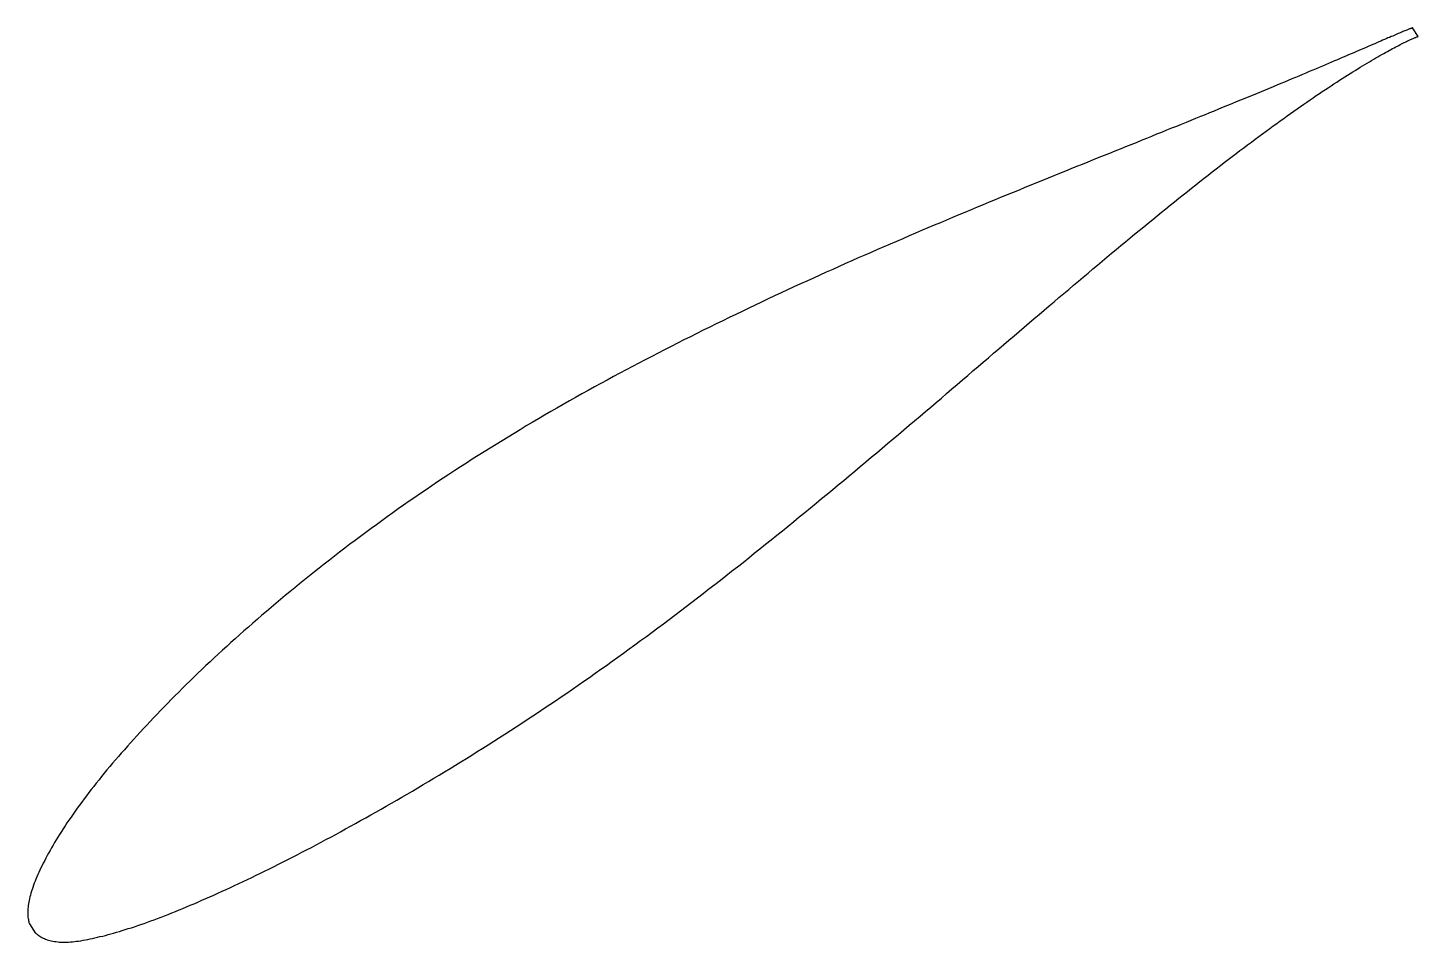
# Model space of a CAD drawing. Header units: metres. Extents: x -38 to 76, y -25 to 49.
import ezdxf

# ---------------------------------------------------------------- set-up
doc = ezdxf.new("R2010")
doc.units = ezdxf.units.M

msp = doc.modelspace()

# ---------------------------------------------------------------- linework, layer by layer
msp.add_lwpolyline([(75.24, 49.4), (75.24, 49.4), (75.23, 49.39), (75.22, 49.39), (75.2, 49.38), (75.18, 49.38), (75.15, 49.37), (75.12, 49.35), (75.08, 49.34), (75.04, 49.32), (74.99, 49.31), (74.94, 49.29), (74.89, 49.26), (74.83, 49.24), (74.76, 49.21), (74.69, 49.19), (74.62, 49.15), (74.54, 49.12), (74.45, 49.09), (74.37, 49.05), (74.27, 49.01), (74.18, 48.97), (74.07, 48.93), (73.97, 48.88), (73.85, 48.83), (73.74, 48.78), (73.62, 48.73), (73.49, 48.68), (73.36, 48.62), (73.23, 48.57), (73.09, 48.51), (72.94, 48.44), (72.8, 48.38), (72.64, 48.31), (72.49, 48.25), (72.32, 48.18), (72.16, 48.1), (71.99, 48.03), (71.81, 47.96), (71.63, 47.88), (71.45, 47.8), (71.26, 47.72), (71.06, 47.63), (70.87, 47.55), (70.66, 47.46), (70.46, 47.37), (70.24, 47.28), (70.03, 47.19), (69.81, 47.09), (69.58, 47), (69.35, 46.9), (69.12, 46.8), (68.88, 46.7), (68.64, 46.6), (68.39, 46.49), (68.14, 46.38), (67.89, 46.28), (67.63, 46.17), (67.37, 46.06), (67.1, 45.94), (66.82, 45.83), (66.55, 45.71), (66.27, 45.59), (65.98, 45.47), (65.69, 45.35), (65.4, 45.23), (65.1, 45.11), (64.8, 44.98), (64.49, 44.85), (64.18, 44.72), (63.87, 44.59), (63.55, 44.46), (63.23, 44.33), (62.9, 44.19), (62.57, 44.06), (62.24, 43.92), (61.9, 43.78), (61.56, 43.64), (61.22, 43.5), (60.87, 43.36), (60.51, 43.21), (60.16, 43.07), (59.8, 42.92), (59.43, 42.77), (59.06, 42.62), (58.69, 42.47), (58.32, 42.32), (57.94, 42.16), (57.55, 42.01), (57.17, 41.85), (56.78, 41.69), (56.38, 41.53), (55.99, 41.37), (55.59, 41.21), (55.18, 41.05), (54.78, 40.88), (54.37, 40.72), (53.95, 40.55), (53.54, 40.38), (53.12, 40.21), (52.7, 40.04), (52.27, 39.87), (51.84, 39.7), (51.41, 39.52), (50.97, 39.35), (50.54, 39.17), (50.09, 38.99), (49.65, 38.82), (49.2, 38.64), (48.75, 38.45), (48.3, 38.27), (47.85, 38.09), (47.39, 37.9), (46.93, 37.72), (46.46, 37.53), (46, 37.34), (45.53, 37.15), (45.06, 36.96), (44.59, 36.77), (44.11, 36.57), (43.64, 36.38), (43.16, 36.18), (42.67, 35.99), (42.19, 35.79), (41.7, 35.59), (41.21, 35.39), (40.72, 35.19), (40.23, 34.98), (39.74, 34.78), (39.24, 34.57), (38.74, 34.36), (38.24, 34.16), (37.74, 33.95), (37.24, 33.73), (36.74, 33.52), (36.23, 33.31), (35.72, 33.09), (35.21, 32.88), (34.7, 32.66), (34.19, 32.44), (33.68, 32.22), (33.16, 32), (32.65, 31.78), (32.13, 31.56), (31.61, 31.33), (31.09, 31.1), (30.57, 30.88), (30.05, 30.65), (29.53, 30.42), (29.01, 30.19), (28.49, 29.95), (27.96, 29.72), (27.44, 29.48), (26.91, 29.25), (26.39, 29.01), (25.86, 28.77), (25.33, 28.53), (24.8, 28.29), (24.28, 28.04), (23.75, 27.8), (23.22, 27.55), (22.69, 27.31), (22.16, 27.06), (21.64, 26.81), (21.11, 26.56), (20.58, 26.3), (20.05, 26.05), (19.52, 25.79), (18.99, 25.54), (18.47, 25.28), (17.94, 25.02), (17.41, 24.76), (16.88, 24.5), (16.36, 24.23), (15.83, 23.97), (15.3, 23.7), (14.78, 23.44), (14.25, 23.17), (13.73, 22.9), (13.21, 22.63), (12.68, 22.36), (12.16, 22.08), (11.64, 21.81), (11.12, 21.53), (10.6, 21.26), (10.09, 20.98), (9.57, 20.7), (9.05, 20.42), (8.54, 20.14), (8.03, 19.85), (7.51, 19.57), (7, 19.28), (6.49, 19), (5.99, 18.71), (5.48, 18.42), (4.98, 18.13), (4.47, 17.84), (3.97, 17.54), (3.47, 17.25), (2.97, 16.96), (2.48, 16.66), (1.98, 16.36), (1.49, 16.06), (1, 15.76), (0.51, 15.46), (0.02, 15.16), (-0.46, 14.86), (-0.94, 14.55), (-1.43, 14.25), (-1.9, 13.94), (-2.38, 13.63), (-2.85, 13.33), (-3.33, 13.02), (-3.8, 12.71), (-4.26, 12.4), (-4.73, 12.08), (-5.19, 11.77), (-5.65, 11.46), (-6.11, 11.14), (-6.56, 10.83), (-7.02, 10.51), (-7.47, 10.2), (-7.91, 9.88), (-8.36, 9.56), (-8.8, 9.24), (-9.24, 8.92), (-9.68, 8.6), (-10.11, 8.28), (-10.54, 7.96), (-10.97, 7.64), (-11.4, 7.32), (-11.82, 7), (-12.24, 6.68), (-12.66, 6.36), (-13.08, 6.03), (-13.49, 5.71), (-13.9, 5.39), (-14.3, 5.07), (-14.71, 4.75), (-15.11, 4.42), (-15.5, 4.1), (-15.9, 3.78), (-16.29, 3.46), (-16.68, 3.14), (-17.07, 2.82), (-17.45, 2.5), (-17.83, 2.18), (-18.21, 1.86), (-18.58, 1.54), (-18.95, 1.22), (-19.32, 0.9), (-19.68, 0.58), (-20.04, 0.27), (-20.4, -0.05), (-20.75, -0.37), (-21.1, -0.68), (-21.45, -1), (-21.8, -1.31), (-22.14, -1.63), (-22.48, -1.94), (-22.81, -2.25), (-23.14, -2.56), (-23.47, -2.87), (-23.79, -3.18), (-24.12, -3.49), (-24.43, -3.8), (-24.75, -4.11), (-25.06, -4.41), (-25.36, -4.72), (-25.67, -5.02), (-25.97, -5.32), (-26.26, -5.62), (-26.56, -5.92), (-26.85, -6.22), (-27.13, -6.52), (-27.41, -6.81), (-27.69, -7.11), (-27.97, -7.4), (-28.24, -7.69), (-28.51, -7.98), (-28.77, -8.27), (-29.03, -8.56), (-29.29, -8.84), (-29.54, -9.13), (-29.79, -9.41), (-30.04, -9.69), (-30.28, -9.97), (-30.52, -10.24), (-30.75, -10.52), (-30.98, -10.79), (-31.21, -11.06), (-31.43, -11.33), (-31.65, -11.6), (-31.86, -11.87), (-32.08, -12.13), (-32.28, -12.4), (-32.49, -12.66), (-32.69, -12.91), (-32.88, -13.17), (-33.07, -13.42), (-33.26, -13.68), (-33.45, -13.93), (-33.63, -14.17), (-33.8, -14.42), (-33.98, -14.66), (-34.14, -14.91), (-34.31, -15.14), (-34.47, -15.38), (-34.62, -15.62), (-34.78, -15.85), (-34.92, -16.08), (-35.07, -16.31), (-35.21, -16.53), (-35.35, -16.76), (-35.48, -16.98), (-35.61, -17.2), (-35.73, -17.41), (-35.85, -17.62), (-35.97, -17.83), (-36.08, -18.04), (-36.19, -18.25), (-36.29, -18.45), (-36.4, -18.65), (-36.49, -18.84), (-36.59, -19.03), (-36.68, -19.22), (-36.76, -19.41), (-36.85, -19.59), (-36.92, -19.77), (-37, -19.95), (-37.07, -20.12), (-37.14, -20.29), (-37.2, -20.46), (-37.26, -20.63), (-37.31, -20.79), (-37.36, -20.95), (-37.41, -21.1), (-37.45, -21.26), (-37.49, -21.4), (-37.53, -21.55), (-37.56, -21.69), (-37.59, -21.84), (-37.61, -21.97), (-37.63, -22.11), (-37.64, -22.24), (-37.65, -22.36), (-37.66, -22.49), (-37.67, -22.61), (-37.67, -22.73), (-37.66, -22.84), (-37.66, -22.95), (-37.65, -23.05), (-37.63, -23.15), (-37.62, -23.24), (-37.6, -23.33), (-37.58, -23.41), (-37.57, -23.48), (-37.55, -23.54), (-37.53, -23.58), (-37.53, -23.61), (-37.06, -24.33), (-37.05, -24.33), (-37.04, -24.35), (-37.01, -24.37), (-36.96, -24.4), (-36.91, -24.44), (-36.84, -24.49), (-36.77, -24.55), (-36.69, -24.6), (-36.6, -24.65), (-36.51, -24.71), (-36.41, -24.76), (-36.31, -24.8), (-36.21, -24.85), (-36.1, -24.89), (-35.98, -24.92), (-35.87, -24.96), (-35.75, -24.99), (-35.63, -25.01), (-35.5, -25.04), (-35.37, -25.05), (-35.23, -25.07), (-35.1, -25.08), (-34.95, -25.09), (-34.81, -25.09), (-34.66, -25.09), (-34.51, -25.09), (-34.35, -25.08), (-34.19, -25.07), (-34.03, -25.06), (-33.86, -25.04), (-33.69, -25.02), (-33.52, -25), (-33.34, -24.97), (-33.16, -24.94), (-32.97, -24.9), (-32.78, -24.87), (-32.59, -24.83), (-32.39, -24.79), (-32.19, -24.74), (-31.98, -24.69), (-31.78, -24.64), (-31.56, -24.59), (-31.34, -24.54), (-31.12, -24.48), (-30.9, -24.42), (-30.67, -24.35), (-30.44, -24.29), (-30.2, -24.22), (-29.96, -24.14), (-29.72, -24.07), (-29.47, -23.99), (-29.22, -23.91), (-28.96, -23.83), (-28.7, -23.74), (-28.44, -23.65), (-28.18, -23.56), (-27.91, -23.46), (-27.63, -23.36), (-27.36, -23.26), (-27.08, -23.16), (-26.8, -23.05), (-26.51, -22.94), (-26.22, -22.83), (-25.93, -22.71), (-25.63, -22.59), (-25.33, -22.47), (-25.03, -22.35), (-24.73, -22.22), (-24.42, -22.09), (-24.1, -21.96), (-23.79, -21.82), (-23.47, -21.68), (-23.15, -21.54), (-22.82, -21.4), (-22.49, -21.25), (-22.16, -21.1), (-21.83, -20.95), (-21.49, -20.8), (-21.15, -20.64), (-20.81, -20.48), (-20.46, -20.32), (-20.11, -20.15), (-19.76, -19.99), (-19.41, -19.82), (-19.05, -19.64), (-18.69, -19.47), (-18.32, -19.29), (-17.96, -19.11), (-17.59, -18.93), (-17.22, -18.74), (-16.84, -18.55), (-16.47, -18.36), (-16.09, -18.17), (-15.71, -17.97), (-15.32, -17.77), (-14.93, -17.57), (-14.54, -17.37), (-14.15, -17.16), (-13.76, -16.95), (-13.36, -16.74), (-12.96, -16.53), (-12.56, -16.31), (-12.16, -16.09), (-11.75, -15.87), (-11.35, -15.65), (-10.94, -15.42), (-10.53, -15.19), (-10.11, -14.96), (-9.7, -14.73), (-9.28, -14.49), (-8.86, -14.26), (-8.44, -14.02), (-8.01, -13.77), (-7.59, -13.53), (-7.16, -13.28), (-6.73, -13.03), (-6.3, -12.78), (-5.87, -12.52), (-5.44, -12.26), (-5, -12.01), (-4.56, -11.74), (-4.13, -11.48), (-3.69, -11.21), (-3.24, -10.95), (-2.8, -10.68), (-2.36, -10.4), (-1.91, -10.13), (-1.46, -9.85), (-1.02, -9.57), (-0.57, -9.29), (-0.12, -9.01), (0.33, -8.72), (0.79, -8.43), (1.24, -8.14), (1.69, -7.85), (2.15, -7.55), (2.61, -7.26), (3.06, -6.96), (3.52, -6.65), (3.98, -6.35), (4.44, -6.04), (4.9, -5.74), (5.36, -5.42), (5.82, -5.11), (6.28, -4.8), (6.74, -4.48), (7.2, -4.16), (7.67, -3.84), (8.13, -3.52), (8.59, -3.19), (9.05, -2.86), (9.52, -2.54), (9.98, -2.21), (10.45, -1.87), (10.91, -1.54), (11.37, -1.2), (11.84, -0.86), (12.3, -0.52), (12.77, -0.18), (13.23, 0.16), (13.7, 0.51), (14.16, 0.85), (14.63, 1.2), (15.09, 1.55), (15.56, 1.9), (16.02, 2.26), (16.48, 2.61), (16.95, 2.97), (17.41, 3.32), (17.87, 3.68), (18.34, 4.04), (18.8, 4.4), (19.26, 4.76), (19.72, 5.13), (20.19, 5.49), (20.65, 5.85), (21.11, 6.22), (21.57, 6.59), (22.03, 6.95), (22.49, 7.32), (22.95, 7.69), (23.41, 8.06), (23.86, 8.43), (24.32, 8.8), (24.78, 9.17), (25.24, 9.55), (25.69, 9.92), (26.15, 10.29), (26.6, 10.66), (27.05, 11.04), (27.51, 11.41), (27.96, 11.79), (28.41, 12.16), (28.86, 12.53), (29.31, 12.91), (29.76, 13.28), (30.21, 13.66), (30.66, 14.03), (31.1, 14.41), (31.55, 14.78), (32, 15.15), (32.44, 15.53), (32.88, 15.9), (33.32, 16.27), (33.76, 16.65), (34.2, 17.02), (34.64, 17.39), (35.08, 17.76), (35.52, 18.13), (35.95, 18.5), (36.39, 18.87), (36.82, 19.24), (37.25, 19.61), (37.68, 19.98), (38.11, 20.34), (38.54, 20.71), (38.97, 21.07), (39.39, 21.44), (39.82, 21.8), (40.24, 22.16), (40.66, 22.52), (41.08, 22.88), (41.5, 23.24), (41.92, 23.59), (42.33, 23.95), (42.75, 24.3), (43.16, 24.66), (43.57, 25.01), (43.98, 25.36), (44.39, 25.71), (44.8, 26.05), (45.2, 26.4), (45.61, 26.74), (46.01, 27.08), (46.41, 27.42), (46.81, 27.76), (47.21, 28.09), (47.6, 28.43), (47.99, 28.76), (48.39, 29.09), (48.78, 29.42), (49.17, 29.75), (49.55, 30.07), (49.94, 30.39), (50.32, 30.71), (50.7, 31.03), (51.08, 31.35), (51.46, 31.66), (51.83, 31.97), (52.21, 32.28), (52.58, 32.59), (52.95, 32.89), (53.32, 33.19), (53.68, 33.49), (54.05, 33.79), (54.41, 34.08), (54.77, 34.37), (55.12, 34.66), (55.48, 34.95), (55.83, 35.23), (56.18, 35.51), (56.53, 35.79), (56.88, 36.07), (57.22, 36.34), (57.56, 36.61), (57.9, 36.88), (58.24, 37.14), (58.58, 37.4), (58.91, 37.66), (59.24, 37.92), (59.57, 38.17), (59.89, 38.42), (60.21, 38.67), (60.53, 38.91), (60.85, 39.15), (61.17, 39.39), (61.48, 39.63), (61.79, 39.86), (62.1, 40.09), (62.4, 40.32), (62.7, 40.54), (63, 40.76), (63.3, 40.98), (63.59, 41.19), (63.88, 41.4), (64.17, 41.61), (64.45, 41.82), (64.74, 42.02), (65.01, 42.22), (65.29, 42.42), (65.56, 42.61), (65.83, 42.8), (66.1, 42.98), (66.37, 43.17), (66.63, 43.35), (66.88, 43.52), (67.14, 43.7), (67.39, 43.87), (67.64, 44.04), (67.88, 44.2), (68.13, 44.36), (68.37, 44.52), (68.6, 44.68), (68.83, 44.83), (69.06, 44.98), (69.29, 45.12), (69.51, 45.27), (69.73, 45.4), (69.94, 45.54), (70.15, 45.67), (70.36, 45.8), (70.57, 45.93), (70.77, 46.06), (70.97, 46.18), (71.16, 46.29), (71.35, 46.41), (71.54, 46.52), (71.72, 46.63), (71.9, 46.74), (72.07, 46.84), (72.24, 46.94), (72.41, 47.03), (72.58, 47.13), (72.74, 47.22), (72.89, 47.31), (73.04, 47.39), (73.19, 47.47), (73.34, 47.55), (73.48, 47.63), (73.61, 47.7), (73.74, 47.77), (73.87, 47.84), (74, 47.91), (74.12, 47.97), (74.23, 48.03), (74.34, 48.08), (74.45, 48.14), (74.55, 48.19), (74.65, 48.24), (74.75, 48.28), (74.84, 48.33), (74.92, 48.37), (75.01, 48.41), (75.08, 48.44), (75.16, 48.47), (75.22, 48.5), (75.29, 48.53), (75.35, 48.56), (75.4, 48.58), (75.45, 48.6), (75.5, 48.62), (75.54, 48.64), (75.58, 48.65), (75.61, 48.66), (75.64, 48.67), (75.66, 48.68), (75.68, 48.69), (75.69, 48.69), (75.7, 48.69), (75.7, 48.69)], close=True)

doc.saveas('drawing.dxf')
